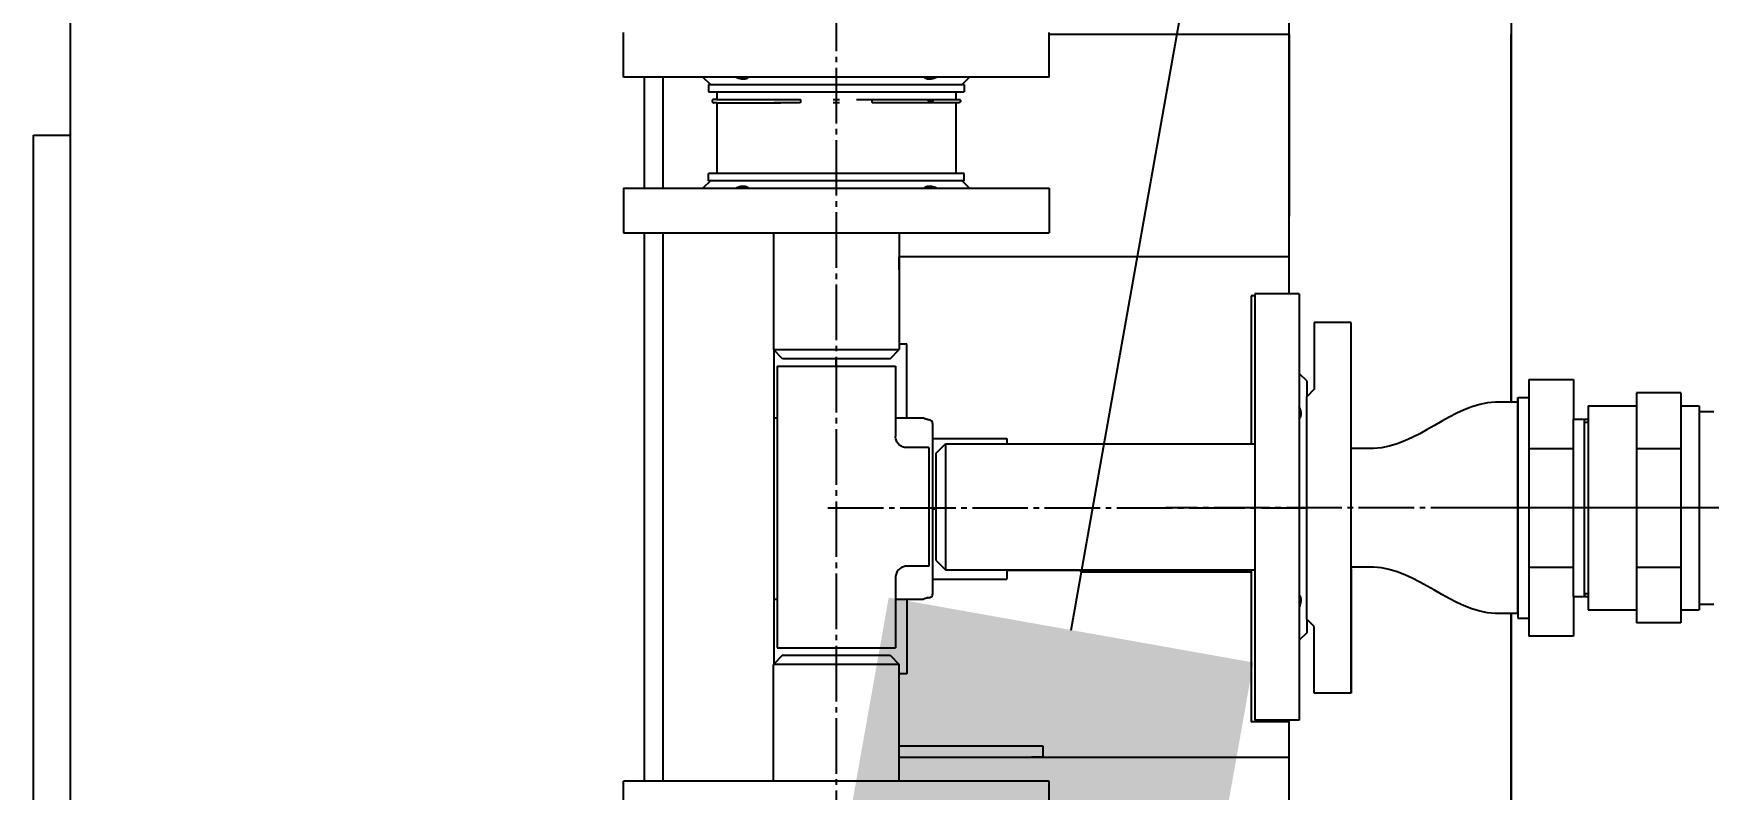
# Model space of a CAD drawing. Header units: millimetres. Extents: x 3795014 to 4300160, y 3869364 to 4016788.
# Drawn here: x 3865197.3 to 3865649.5, y 4010255 to 4010459 of the extents above; entities that cross this region are included whole.
import ezdxf
from ezdxf import colors
from ezdxf.entities.mleader import LeaderData, LeaderLine
from ezdxf.math import Vec2, Vec3

# ---------------------------------------------------------------- set-up
doc = ezdxf.new("R2010")
doc.units = ezdxf.units.MM
doc.set_wipeout_variables(frame=1)
for name, pattern in [('K5LT_AXLED', [19.5, 15, -1.5, 1.5, -1.5]), ('K5LT_BASIC', [0]), ('K5LT_THIN', [0])]:
    doc.linetypes.add(name, pattern=pattern)
doc.layers.add('выноска', color=7, linetype='Continuous', lineweight=18)
doc.layers.add('Системный слой', color=7, linetype='Continuous')
doc.styles.add('ISOCPEUR', font='isocpeur.ttf')

# ---------------------------------------------------------------- blocks, each defined once
blk = doc.blocks.new('_BoxFilled')
at = {"color": 0, "linetype": 'ByBlock', "lineweight": -2}
blk.add_line((-0.5, 0), (-1, 0), dxfattribs=at)
at = {"color": 0, "linetype": 'ByBlock', "lineweight": 20}
blk.add_solid([(-0.5, 0.5), (0.5, 0.5), (-0.5, -0.5), (0.5, -0.5)], dxfattribs=at)

msp = doc.modelspace()

# ---------------------------------------------------------------- linework, layer by layer
at = {"layer": 'Системный слой', "linetype": 'K5LT_BASIC'}
for p, q in [((3865596.3, 4010636.29), (3865596.3, 4010458.79)), ((3865536.3, 4010388.79), (3865536.3, 4010546.29)), ((3865207.3, 4010188.79), (3865207.3, 4010473.79)), ((3865356.56, 4010447.29), (3865356.56, 4010459.29)), ((3865471.56, 4010447.29), (3865471.56, 4010459.29)), ((3865536.3, 4010458.79), (3865471.56, 4010458.79)), ((3865536.3, 4010458.79), (3865536.3, 4010409.79)), ((3865596.3, 4010026.29), (3865596.3, 4010458.79)), ((3865596.3, 4010458.79), (3865596.3, 4010026.29)), ((3865454.72, 4010447.29), (3865356.56, 4010447.29)), ((3865362.3, 4010417.29), (3865362.3, 4010447.29)), ((3865362.3, 4010417.29), (3865362.3, 4010447.29)), ((3865367.3, 4010417.29), (3865367.3, 4010447.29)), ((3865380.06, 4010445.29), (3865378.06, 4010447.29)), ((3865448.06, 4010445.29), (3865450.06, 4010447.29)), ((3865471.56, 4010447.29), (3865454.72, 4010447.29)), ((3865379.56, 4010445.29), (3865448.56, 4010445.29)), ((3865379.56, 4010445.29), (3865379.56, 4010443.29)), ((3865379.56, 4010443.29), (3865448.56, 4010443.29)), ((3865381.78, 4010441.26), (3865380.98, 4010441.26)), ((3865381.11, 4010441.26), (3865380.98, 4010441.26)), ((3865381.11, 4010441.26), (3865380.99, 4010441.26)), ((3865381.78, 4010441.26), (3865399.14, 4010441.26)), ((3865381.78, 4010441.26), (3865381.78, 4010441.26)), ((3865381.82, 4010441.26), (3865381.78, 4010441.26)), ((3865381.82, 4010443.29), (3865381.82, 4010441.26)), ((3865399.14, 4010441.26), (3865399.14, 4010441.26)), ((3865399.14, 4010441.26), (3865404.28, 4010441.26)), ((3865413.2, 4010441.24), (3865414.93, 4010441.24)), ((3865419.49, 4010441.26), (3865423.85, 4010441.26)), ((3865423.85, 4010441.26), (3865428.99, 4010441.26)), ((3865428.99, 4010441.26), (3865446.35, 4010441.26)), ((3865428.99, 4010441.26), (3865428.99, 4010441.26)), ((3865446.31, 4010443.29), (3865446.31, 4010441.26)), ((3865446.35, 4010441.26), (3865447.14, 4010441.26)), ((3865446.35, 4010441.26), (3865446.35, 4010441.26)), ((3865447.02, 4010441.26), (3865447.14, 4010441.26)), ((3865447.02, 4010441.26), (3865447.14, 4010441.26)), ((3865447.14, 4010441.26), (3865447.14, 4010441.26)), ((3865448.56, 4010445.29), (3865448.56, 4010443.29)), ((3865381.76, 4010440.38), (3865380.96, 4010440.38)), ((3865380.96, 4010440.38), (3865380.96, 4010440.38)), ((3865381.76, 4010440.38), (3865399.12, 4010440.38)), ((3865381.82, 4010440.38), (3865381.82, 4010421.29)), ((3865382.47, 4010440.38), (3865382.4, 4010440.38)), ((3865399.12, 4010440.38), (3865397.3, 4010440.38)), ((3865404.29, 4010440.38), (3865399.12, 4010440.38)), ((3865414.93, 4010440.38), (3865413.2, 4010440.38)), ((3865429, 4010440.38), (3865423.84, 4010440.38)), ((3865446.37, 4010440.38), (3865429, 4010440.38)), ((3865445.66, 4010440.38), (3865437.27, 4010440.38)), ((3865446.31, 4010440.38), (3865446.31, 4010421.29)), ((3865447.17, 4010440.38), (3865446.37, 4010440.38)), ((3865197.3, 4010216.83), (3865197.3, 4010431.6)), ((3865197.3, 4010431.6), (3865207.3, 4010431.6)), ((3865380.06, 4010419.29), (3865378.06, 4010417.29)), ((3865448.56, 4010421.29), (3865379.56, 4010421.29)), ((3865379.56, 4010419.29), (3865379.56, 4010421.29)), ((3865448.56, 4010419.29), (3865379.56, 4010419.29)), ((3865448.06, 4010419.29), (3865450.06, 4010417.29)), ((3865448.56, 4010419.29), (3865448.56, 4010421.29)), ((3865356.56, 4010417.29), (3865356.56, 4010405.29)), ((3865356.56, 4010417.29), (3865454.72, 4010417.29)), ((3865454.72, 4010417.29), (3865471.56, 4010417.29)), ((3865471.56, 4010417.29), (3865471.56, 4010405.29)), ((3865356.56, 4010405.29), (3865454.72, 4010405.29)), ((3865362.3, 4010257.29), (3865362.3, 4010405.29)), ((3865362.3, 4010257.29), (3865362.3, 4010405.29)), ((3865367.3, 4010257.29), (3865367.3, 4010405.29)), ((3865397.06, 4010405.29), (3865397.06, 4010373.79)), ((3865431.06, 4010405.29), (3865431.06, 4010373.79)), ((3865454.72, 4010405.29), (3865471.56, 4010405.29)), ((3865536.3, 4010398.79), (3865431.06, 4010398.79)), ((3865431.06, 4010395.29), (3865431.06, 4010398.79)), ((3865526.06, 4010388.29), (3865526.06, 4010371.45)), ((3865527.06, 4010388.29), (3865526.06, 4010388.29)), ((3865539.06, 4010388.79), (3865527.06, 4010388.79)), ((3865527.06, 4010388.79), (3865527.06, 4010371.95)), ((3865539.06, 4010388.79), (3865539.06, 4010371.95)), ((3865399.56, 4010371.29), (3865397.06, 4010373.79)), ((3865397.06, 4010373.79), (3865431.06, 4010373.79)), ((3865397.3, 4010289.02), (3865397.3, 4010373.56)), ((3865428.56, 4010371.29), (3865431.06, 4010373.79)), ((3865431.06, 4010375.29), (3865433.06, 4010375.29)), ((3865433.06, 4010355.29), (3865433.06, 4010375.29)), ((3865398.06, 4010369.29), (3865414.06, 4010369.29)), ((3865398.06, 4010369.29), (3865398.06, 4010293.29)), ((3865428.56, 4010371.29), (3865399.56, 4010371.29)), ((3865414.06, 4010369.29), (3865414.06, 4010371.29)), ((3865414.06, 4010369.29), (3865430.06, 4010369.29)), ((3865430.06, 4010369.29), (3865430.06, 4010350.29)), ((3865526.06, 4010371.45), (3865526.06, 4010348.29)), ((3865527.06, 4010371.95), (3865527.06, 4010273.79)), ((3865539.06, 4010371.95), (3865539.06, 4010273.79)), ((3865541.06, 4010365.29), (3865539.06, 4010367.29)), ((3865541.06, 4010365.29), (3865541.06, 4010355.33)), ((3865601.06, 4010365.68), (3865613.07, 4010365.68)), ((3865601.06, 4010365.68), (3865601.06, 4010296.4)), ((3865613.07, 4010365.68), (3865613.07, 4010354.94)), ((3865601.06, 4010361.01), (3865601.06, 4010360.84)), ((3865630.06, 4010362.04), (3865630.06, 4010300.04)), ((3865642.06, 4010362.04), (3865630.06, 4010362.04)), ((3865642.06, 4010362.04), (3865642.06, 4010300.04)), ((3865397.3, 4010355.29), (3865398.06, 4010355.29)), ((3865430.06, 4010355.29), (3865436.59, 4010355.29)), ((3865436.59, 4010355.29), (3865437.2, 4010355.29)), ((3865541.06, 4010355.33), (3865541.06, 4010297.29)), ((3865617.06, 4010358.54), (3865630.06, 4010358.54)), ((3865617.06, 4010358.54), (3865617.06, 4010303.54)), ((3865642.06, 4010358.54), (3865647.06, 4010358.54)), ((3865647.06, 4010358.54), (3865647.06, 4010303.54)), ((3865647.06, 4010357.04), (3865651.02, 4010357.04)), ((3865440.06, 4010353.79), (3865440.06, 4010307.79)), ((3865613.07, 4010354.94), (3865617.06, 4010354.94)), ((3865613.07, 4010307.14), (3865613.07, 4010354.94)), ((3865616.07, 4010307.14), (3865616.07, 4010354.94)), ((3865439.06, 4010347.29), (3865433.06, 4010347.29)), ((3865439.06, 4010347.29), (3865439.06, 4010331.29)), ((3865440.06, 4010349.79), (3865460.06, 4010349.79)), ((3865441.06, 4010345.79), (3865443.56, 4010348.29)), ((3865443.56, 4010348.29), (3865443.56, 4010314.29)), ((3865443.56, 4010348.29), (3865527.06, 4010348.29)), ((3865460.06, 4010349.79), (3865460.06, 4010348.29)), ((3865601.06, 4010347.04), (3865613.06, 4010347.04)), ((3865630.06, 4010347.04), (3865642.06, 4010347.04)), ((3865441.06, 4010316.79), (3865441.06, 4010345.79)), ((3865439.06, 4010331.29), (3865439.06, 4010315.29)), ((3865440.06, 4010330.79), (3865441.06, 4010330.79)), ((3865636.07, 4010331.04), (3865636.07, 4010331.04)), ((3865439.06, 4010315.29), (3865433.06, 4010315.29)), ((3865441.06, 4010316.79), (3865443.56, 4010314.29)), ((3865601.06, 4010315.04), (3865613.06, 4010315.04)), ((3865630.06, 4010315.04), (3865642.06, 4010315.04)), ((3865430.06, 4010312.29), (3865430.06, 4010293.29)), ((3865440.06, 4010311.79), (3865460.06, 4010311.79)), ((3865443.56, 4010314.29), (3865527.06, 4010314.29)), ((3865460.06, 4010314.29), (3865460.06, 4010311.79)), ((3865480.06, 4010314.17), (3865460.06, 4010314.17)), ((3865480.06, 4010313.79), (3865480.06, 4010314.29)), ((3865480.06, 4010313.79), (3865526.06, 4010313.79)), ((3865526.06, 4010314.29), (3865526.06, 4010273.29)), ((3865398.06, 4010306.29), (3865397.3, 4010306.29)), ((3865436.59, 4010306.29), (3865430.06, 4010306.29)), ((3865433.06, 4010306.29), (3865433.06, 4010286.29)), ((3865437.2, 4010306.29), (3865436.59, 4010306.29)), ((3865613.07, 4010307.14), (3865613.07, 4010296.4)), ((3865613.07, 4010307.14), (3865617.06, 4010307.14)), ((3865601.06, 4010301.24), (3865601.06, 4010301.08)), ((3865617.06, 4010303.54), (3865630.06, 4010303.54)), ((3865642.06, 4010303.54), (3865647.06, 4010303.54)), ((3865647.06, 4010305.04), (3865651.02, 4010305.04)), ((3865541.06, 4010297.29), (3865539.06, 4010295.29)), ((3865642.06, 4010300.04), (3865630.06, 4010300.04)), ((3865398.06, 4010293.29), (3865414.06, 4010293.29)), ((3865414.06, 4010293.29), (3865430.06, 4010293.29)), ((3865414.06, 4010293.29), (3865414.06, 4010291.29)), ((3865613.07, 4010296.4), (3865601.06, 4010296.4)), ((3865399.56, 4010291.29), (3865397.06, 4010288.79)), ((3865427.07, 4010288.79), (3865397.06, 4010288.79)), ((3865397.06, 4010257.29), (3865397.06, 4010288.79)), ((3865399.56, 4010291.29), (3865425.15, 4010291.29)), ((3865425.15, 4010291.29), (3865428.56, 4010291.29)), ((3865431.06, 4010288.79), (3865427.07, 4010288.79)), ((3865428.56, 4010291.29), (3865431.06, 4010288.79)), ((3865431.06, 4010257.29), (3865431.06, 4010288.79)), ((3865433.06, 4010286.29), (3865431.06, 4010286.29)), ((3865536.3, 4010273.29), (3865526.06, 4010273.29)), ((3865539.06, 4010273.79), (3865527.06, 4010273.79)), ((3865536.3, 4010116.29), (3865536.3, 4010273.79)), ((3865431.06, 4010266.79), (3865466.8, 4010266.79)), ((3865466.8, 4010266.79), (3865469.8, 4010266.79)), ((3865469.8, 4010266.79), (3865469.8, 4010263.79)), ((3865431.06, 4010263.79), (3865466.8, 4010263.79)), ((3865431.06, 4010263.79), (3865536.3, 4010263.79)), ((3865469.8, 4010263.79), (3865466.8, 4010263.79)), ((3865356.56, 4010245.29), (3865356.56, 4010257.29)), ((3865454.72, 4010257.29), (3865356.56, 4010257.29)), ((3865471.56, 4010257.29), (3865454.72, 4010257.29)), ((3865471.56, 4010245.29), (3865471.56, 4010257.29))]:
    msp.add_line(p, q, dxfattribs=at)
at = {"layer": 'Системный слой', "linetype": 'K5LT_AXLED'}
for p, q in [((3865414.06, 4010586.29), (3865414.06, 4010026.29)), ((3865411.81, 4010331.04), (3865576.56, 4010331.04))]:
    msp.add_line(p, q, dxfattribs=at)
at = {"layer": 'Системный слой', "linetype": 'K5LT_THIN'}
for p, q in [((3865616.07, 4010354.19), (3865616.07, 4010354.94)), ((3865616.07, 4010354.19), (3865617.06, 4010354.19)), ((3865616.07, 4010307.89), (3865616.07, 4010307.14)), ((3865616.07, 4010307.89), (3865617.06, 4010307.89))]:
    msp.add_line(p, q, dxfattribs=at)
at = {"layer": 'Системный слой', "linetype": 'K5LT_BASIC'}
for centre, radius, start, end in [((3865439.06, 4010353.79), 1, 0, 84.2642), ((3865546.3, 4010331.29), 3.5, 90, 270), ((3865546.3, 4010331.29), 3.5, 270, 90), ((3865439.06, 4010307.79), 1, 275.7358, 0)]:
    msp.add_arc(centre, radius, start, end, dxfattribs=at)
for points, knots in [([(3865386.98, 4010447.29), (3865387.14, 4010447.22), (3865387.42, 4010447.1), (3865387.73, 4010447), (3865387.99, 4010446.93), (3865388.23, 4010446.87), (3865388.46, 4010446.83), (3865388.63, 4010446.81), (3865388.8, 4010446.79), (3865389, 4010446.79), (3865389.24, 4010446.8), (3865389.46, 4010446.83), (3865389.71, 4010446.9), (3865389.93, 4010446.99), (3865390.16, 4010447.12), (3865390.29, 4010447.22), (3865390.35, 4010447.29)], [0, 0, 0, 0, 2.010891, 3.419532, 3.869007, 5.182591, 6.436364, 6.893498, 7.528237, 8.756118, 9.821913, 11.043777, 12.244387, 14.03413, 15.224534, 17, 17, 17, 17]), ([(3865437.77, 4010447.29), (3865437.84, 4010447.23), (3865437.99, 4010447.11), (3865438.23, 4010446.98), (3865438.48, 4010446.88), (3865438.78, 4010446.81), (3865439.02, 4010446.79), (3865439.17, 4010446.79)], [0, 0, 0, 0, 1.6829, 3.237265, 4.604906, 5.976998, 8, 8, 8, 8]), ([(3865439.17, 4010446.79), (3865439.28, 4010446.79), (3865439.46, 4010446.8), (3865439.74, 4010446.84), (3865439.91, 4010446.87), (3865440.18, 4010446.93), (3865440.56, 4010447.05), (3865440.93, 4010447.19), (3865441.15, 4010447.29)], [0, 0, 0, 0, 1.816792, 2.587247, 3.910533, 4.181604, 6.182956, 9, 9, 9, 9]), ([(3865380.99, 4010441.26), (3865380.96, 4010441.26), (3865380.94, 4010441.26), (3865380.89, 4010441.25), (3865380.87, 4010441.25), (3865380.82, 4010441.23), (3865380.8, 4010441.22), (3865380.76, 4010441.2), (3865380.74, 4010441.19), (3865380.7, 4010441.16), (3865380.68, 4010441.14), (3865380.65, 4010441.11), (3865380.64, 4010441.09), (3865380.61, 4010441.06), (3865380.6, 4010441.04), (3865380.58, 4010441), (3865380.58, 4010440.99), (3865380.56, 4010440.95), (3865380.56, 4010440.93), (3865380.55, 4010440.89), (3865380.55, 4010440.88), (3865380.54, 4010440.84), (3865380.54, 4010440.83), (3865380.54, 4010440.82)], [11.496183, 11.496183, 11.496183, 11.496183, 12.610866, 12.610866, 13.820362, 13.820362, 15.01469, 15.01469, 16.185074, 16.185074, 17.322872, 17.322872, 18.420931, 18.420931, 19.473559, 19.473559, 20.476546, 20.476546, 21.427097, 21.427097, 22.323703, 22.323703, 23, 23, 23, 23]), ([(3865447.14, 4010441.26), (3865447.15, 4010441.26), (3865447.15, 4010441.26), (3865447.17, 4010441.26), (3865447.2, 4010441.26), (3865447.25, 4010441.25), (3865447.27, 4010441.24), (3865447.32, 4010441.23), (3865447.34, 4010441.22), (3865447.38, 4010441.19), (3865447.4, 4010441.18), (3865447.44, 4010441.15), (3865447.45, 4010441.13), (3865447.48, 4010441.1), (3865447.5, 4010441.08), (3865447.52, 4010441.05), (3865447.53, 4010441.03), (3865447.55, 4010440.99), (3865447.56, 4010440.97), (3865447.57, 4010440.94), (3865447.58, 4010440.92), (3865447.58, 4010440.88), (3865447.58, 4010440.86), (3865447.59, 4010440.84), (3865447.59, 4010440.83), (3865447.59, 4010440.82)], [11.510701, 11.510701, 11.510701, 11.510701, 11.60107, 11.60107, 12.823162, 12.823162, 14.035612, 14.035612, 15.228186, 15.228186, 16.393085, 16.393085, 17.52738, 17.52738, 18.622959, 18.622959, 19.673181, 19.673181, 20.673053, 20.673053, 21.619265, 21.619265, 22.510078, 22.510078, 22.999997, 22.999997, 22.999997, 22.999997]), ([(3865447.14, 4010441.26), (3865447.17, 4010441.26), (3865447.19, 4010441.26), (3865447.24, 4010441.25), (3865447.26, 4010441.25), (3865447.31, 4010441.23), (3865447.33, 4010441.22), (3865447.37, 4010441.2), (3865447.39, 4010441.19), (3865447.43, 4010441.16), (3865447.44, 4010441.14), (3865447.48, 4010441.11), (3865447.49, 4010441.09), (3865447.52, 4010441.06), (3865447.53, 4010441.04), (3865447.55, 4010441), (3865447.55, 4010440.99), (3865447.57, 4010440.95), (3865447.57, 4010440.93), (3865447.58, 4010440.89), (3865447.58, 4010440.88), (3865447.59, 4010440.84), (3865447.59, 4010440.83), (3865447.59, 4010440.82)], [11.500322, 11.500322, 11.500322, 11.500322, 12.610866, 12.610866, 13.820362, 13.820362, 15.01469, 15.01469, 16.185074, 16.185074, 17.322872, 17.322872, 18.420931, 18.420931, 19.473559, 19.473559, 20.476547, 20.476547, 21.427097, 21.427097, 22.323704, 22.323704, 23, 23, 23, 23]), ([(3865380.54, 4010440.82), (3865380.54, 4010440.82), (3865380.54, 4010440.82), (3865380.54, 4010440.82), (3865380.54, 4010440.82), (3865380.54, 4010440.81), (3865380.54, 4010440.81), (3865380.54, 4010440.81), (3865380.54, 4010440.81), (3865380.54, 4010440.8), (3865380.54, 4010440.8), (3865380.54, 4010440.78), (3865380.54, 4010440.78), (3865380.55, 4010440.75), (3865380.55, 4010440.74), (3865380.56, 4010440.71), (3865380.56, 4010440.69), (3865380.57, 4010440.66), (3865380.58, 4010440.64), (3865380.59, 4010440.61), (3865380.6, 4010440.6), (3865380.62, 4010440.57), (3865380.63, 4010440.55), (3865380.66, 4010440.52), (3865380.67, 4010440.51), (3865380.7, 4010440.48), (3865380.71, 4010440.47), (3865380.75, 4010440.45), (3865380.76, 4010440.43), (3865380.8, 4010440.42), (3865380.82, 4010440.41), (3865380.86, 4010440.39), (3865380.88, 4010440.39), (3865380.92, 4010440.38), (3865380.94, 4010440.38), (3865380.96, 4010440.38)], [0.000014, 0.000014, 0.000014, 0.000014, 0.004333, 0.004333, 0.060553, 0.060553, 0.121133, 0.121133, 0.242294, 0.242294, 0.484616, 0.484616, 0.96926, 0.96926, 1.870517, 1.870517, 2.817545, 2.817545, 3.809891, 3.809891, 4.846708, 4.846708, 5.926378, 5.926378, 7.046504, 7.046504, 8.203653, 8.203653, 9.393375, 9.393375, 10.610106, 10.610106, 11.847377, 11.847377, 13, 13, 13, 13]), ([(3865380.57, 4010440.67), (3865380.57, 4010440.67), (3865380.57, 4010440.67), (3865380.57, 4010440.66), (3865380.58, 4010440.64), (3865380.59, 4010440.61), (3865380.6, 4010440.59), (3865380.62, 4010440.56), (3865380.63, 4010440.55), (3865380.66, 4010440.52), (3865380.67, 4010440.5), (3865380.7, 4010440.48), (3865380.72, 4010440.46), (3865380.75, 4010440.44), (3865380.77, 4010440.43), (3865380.81, 4010440.41), (3865380.83, 4010440.4), (3865380.87, 4010440.39), (3865380.89, 4010440.39), (3865380.92, 4010440.38), (3865380.94, 4010440.38), (3865380.96, 4010440.38)], [2.841072, 2.841072, 2.841072, 2.841072, 2.841755, 2.841755, 3.849818, 3.849818, 4.905475, 4.905475, 6.006927, 6.006927, 7.151316, 7.151316, 8.33458, 8.33458, 9.551208, 9.551208, 10.794826, 10.794826, 12.057721, 12.057721, 13, 13, 13, 13]), ([(3865438.96, 4010440.82), (3865438.96, 4010440.82), (3865438.96, 4010440.82), (3865438.96, 4010440.82), (3865438.96, 4010440.82), (3865438.96, 4010440.82), (3865438.96, 4010440.82), (3865438.96, 4010440.82), (3865438.96, 4010440.82), (3865438.96, 4010440.82), (3865438.96, 4010440.83), (3865438.97, 4010440.83), (3865438.97, 4010440.83), (3865438.97, 4010440.83), (3865438.97, 4010440.83), (3865438.97, 4010440.83), (3865438.97, 4010440.83), (3865438.97, 4010440.83), (3865438.97, 4010440.83), (3865438.97, 4010440.84), (3865438.98, 4010440.84), (3865438.98, 4010440.84), (3865438.98, 4010440.84), (3865438.98, 4010440.84), (3865438.99, 4010440.84), (3865438.99, 4010440.85), (3865438.99, 4010440.85), (3865439, 4010440.85), (3865439, 4010440.85), (3865439.01, 4010440.85), (3865439.01, 4010440.85), (3865439.02, 4010440.86), (3865439.03, 4010440.86), (3865439.04, 4010440.86), (3865439.05, 4010440.86), (3865439.06, 4010440.87), (3865439.07, 4010440.87), (3865439.08, 4010440.87), (3865439.08, 4010440.87), (3865439.09, 4010440.87), (3865439.09, 4010440.87), (3865439.09, 4010440.87), (3865439.09, 4010440.87), (3865439.09, 4010440.87), (3865439.09, 4010440.87), (3865439.09, 4010440.87), (3865439.09, 4010440.87), (3865439.09, 4010440.87), (3865439.09, 4010440.87), (3865439.09, 4010440.87), (3865439.09, 4010440.87), (3865439.1, 4010440.87), (3865439.1, 4010440.87), (3865439.1, 4010440.87), (3865439.1, 4010440.87), (3865439.1, 4010440.87), (3865439.1, 4010440.87), (3865439.1, 4010440.87), (3865439.1, 4010440.87), (3865439.1, 4010440.87), (3865439.1, 4010440.87), (3865439.1, 4010440.87), (3865439.1, 4010440.87), (3865439.1, 4010440.87), (3865439.1, 4010440.87), (3865439.1, 4010440.87), (3865439.1, 4010440.87), (3865439.1, 4010440.87), (3865439.1, 4010440.87), (3865439.1, 4010440.88), (3865439.1, 4010440.88), (3865439.11, 4010440.88), (3865439.11, 4010440.88), (3865439.12, 4010440.88), (3865439.13, 4010440.88), (3865439.15, 4010440.88), (3865439.16, 4010440.88), (3865439.19, 4010440.89), (3865439.2, 4010440.89), (3865439.22, 4010440.89), (3865439.22, 4010440.89), (3865439.22, 4010440.89), (3865439.22, 4010440.89), (3865439.22, 4010440.89), (3865439.22, 4010440.89), (3865439.22, 4010440.89), (3865439.22, 4010440.89), (3865439.23, 4010440.89), (3865439.23, 4010440.89), (3865439.23, 4010440.89), (3865439.24, 4010440.89), (3865439.24, 4010440.89), (3865439.24, 4010440.89), (3865439.24, 4010440.89), (3865439.24, 4010440.89), (3865439.24, 4010440.89), (3865439.25, 4010440.89), (3865439.25, 4010440.89), (3865439.25, 4010440.89), (3865439.26, 4010440.89), (3865439.27, 4010440.9), (3865439.29, 4010440.9), (3865439.3, 4010440.9), (3865439.34, 4010440.9), (3865439.36, 4010440.9), (3865439.43, 4010440.9), (3865439.48, 4010440.91), (3865439.53, 4010440.91), (3865439.53, 4010440.91), (3865439.53, 4010440.91), (3865439.54, 4010440.91), (3865439.54, 4010440.91), (3865439.55, 4010440.91), (3865439.57, 4010440.91), (3865439.58, 4010440.9), (3865439.62, 4010440.9), (3865439.64, 4010440.9), (3865439.71, 4010440.9), (3865439.75, 4010440.9), (3865439.79, 4010440.89), (3865439.79, 4010440.89), (3865439.79, 4010440.89), (3865439.79, 4010440.89), (3865439.79, 4010440.89), (3865439.79, 4010440.89), (3865439.79, 4010440.89), (3865439.79, 4010440.89), (3865439.8, 4010440.89), (3865439.8, 4010440.89), (3865439.8, 4010440.89), (3865439.8, 4010440.89), (3865439.81, 4010440.89), (3865439.81, 4010440.89), (3865439.81, 4010440.89), (3865439.81, 4010440.89), (3865439.81, 4010440.89), (3865439.81, 4010440.89), (3865439.81, 4010440.89), (3865439.81, 4010440.89), (3865439.82, 4010440.89), (3865439.82, 4010440.89), (3865439.83, 4010440.89), (3865439.83, 4010440.89), (3865439.85, 4010440.89), (3865439.86, 4010440.89), (3865439.89, 4010440.88), (3865439.91, 4010440.88), (3865439.93, 4010440.88), (3865439.94, 4010440.88), (3865439.94, 4010440.88), (3865439.94, 4010440.88), (3865439.94, 4010440.88), (3865439.94, 4010440.88), (3865439.94, 4010440.88), (3865439.94, 4010440.88), (3865439.94, 4010440.88), (3865439.94, 4010440.88), (3865439.95, 4010440.88), (3865439.95, 4010440.88), (3865439.95, 4010440.88), (3865439.95, 4010440.88), (3865439.95, 4010440.88), (3865439.95, 4010440.88), (3865439.95, 4010440.88), (3865439.95, 4010440.88), (3865439.95, 4010440.88), (3865439.95, 4010440.88), (3865439.95, 4010440.88), (3865439.95, 4010440.88), (3865439.95, 4010440.88), (3865439.95, 4010440.88), (3865439.95, 4010440.88), (3865439.95, 4010440.88), (3865439.95, 4010440.88), (3865439.95, 4010440.88), (3865439.95, 4010440.88), (3865439.95, 4010440.88), (3865439.95, 4010440.88), (3865439.95, 4010440.88), (3865439.95, 4010440.88), (3865439.95, 4010440.88), (3865439.95, 4010440.87), (3865439.95, 4010440.87), (3865439.95, 4010440.87), (3865439.95, 4010440.87), (3865439.96, 4010440.87), (3865439.96, 4010440.87), (3865439.97, 4010440.87), (3865439.97, 4010440.87), (3865439.99, 4010440.87), (3865439.99, 4010440.87), (3865440.01, 4010440.86), (3865440.02, 4010440.86), (3865440.03, 4010440.86), (3865440.03, 4010440.85), (3865440.04, 4010440.85), (3865440.05, 4010440.85), (3865440.05, 4010440.85), (3865440.06, 4010440.85), (3865440.06, 4010440.84), (3865440.06, 4010440.84), (3865440.07, 4010440.84), (3865440.07, 4010440.84), (3865440.07, 4010440.84), (3865440.07, 4010440.84), (3865440.08, 4010440.83), (3865440.08, 4010440.83), (3865440.08, 4010440.83), (3865440.08, 4010440.83), (3865440.08, 4010440.83), (3865440.08, 4010440.83), (3865440.08, 4010440.83), (3865440.08, 4010440.82), (3865440.08, 4010440.82), (3865440.08, 4010440.82), (3865440.08, 4010440.82), (3865440.08, 4010440.82), (3865440.08, 4010440.82), (3865440.08, 4010440.82), (3865440.08, 4010440.82)], [0, 0, 0, 0, 0.003307, 0.003307, 0.00663, 0.00663, 0.010031, 0.010031, 0.013573, 0.013573, 0.017318, 0.017318, 0.021327, 0.021327, 0.025666, 0.025666, 0.030401, 0.030401, 0.035603, 0.035603, 0.04135, 0.04135, 0.047725, 0.047725, 0.054819, 0.054819, 0.062734, 0.062734, 0.07127, 0.07127, 0.080826, 0.080826, 0.091538, 0.091538, 0.103471, 0.103471, 0.116802, 0.116802, 0.121133, 0.121133, 0.121233, 0.121233, 0.121411, 0.121411, 0.121767, 0.121767, 0.12248, 0.12248, 0.123756, 0.123756, 0.124229, 0.124229, 0.124536, 0.124536, 0.124768, 0.124768, 0.124953, 0.124953, 0.125105, 0.125105, 0.125249, 0.125249, 0.125537, 0.125537, 0.126114, 0.126114, 0.127267, 0.127267, 0.129572, 0.129572, 0.134184, 0.134184, 0.143406, 0.143406, 0.161851, 0.161851, 0.198742, 0.198742, 0.234531, 0.234531, 0.234844, 0.234844, 0.235469, 0.235469, 0.236719, 0.236719, 0.239219, 0.239219, 0.244219, 0.244219, 0.249278, 0.249278, 0.25195, 0.25195, 0.254057, 0.254057, 0.25827, 0.25827, 0.266696, 0.266696, 0.283548, 0.283548, 0.317253, 0.317253, 0.384662, 0.384662, 0.50125, 0.50125, 0.505, 0.505, 0.5125, 0.5125, 0.5275, 0.5275, 0.5575, 0.5575, 0.6175, 0.6175, 0.734531, 0.734531, 0.734844, 0.734844, 0.735469, 0.735469, 0.736719, 0.736719, 0.739219, 0.739219, 0.744219, 0.744219, 0.748518, 0.748518, 0.750625, 0.750625, 0.751406, 0.751406, 0.752969, 0.752969, 0.756094, 0.756094, 0.762344, 0.762344, 0.774844, 0.774844, 0.799844, 0.799844, 0.849844, 0.849844, 0.871133, 0.871133, 0.871233, 0.871233, 0.871411, 0.871411, 0.871679, 0.871679, 0.871992, 0.871992, 0.872402, 0.872402, 0.873104, 0.873104, 0.873422, 0.873422, 0.873687, 0.873687, 0.873936, 0.873936, 0.874179, 0.874179, 0.874423, 0.874423, 0.87467, 0.87467, 0.874925, 0.874925, 0.875188, 0.875188, 0.875415, 0.875415, 0.875869, 0.875869, 0.876777, 0.876777, 0.878593, 0.878593, 0.882225, 0.882225, 0.889489, 0.889489, 0.904016, 0.904016, 0.917518, 0.917518, 0.929371, 0.929371, 0.939791, 0.939791, 0.948968, 0.948968, 0.957071, 0.957071, 0.964251, 0.964251, 0.970643, 0.970643, 0.97637, 0.97637, 0.981546, 0.981546, 0.986277, 0.986277, 0.990664, 0.990664, 0.994806, 0.994806, 0.9988, 0.9988, 1, 1, 1, 1]), ([(3865440.08, 4010440.82), (3865440.08, 4010440.82), (3865440.08, 4010440.82), (3865440.08, 4010440.82), (3865440.08, 4010440.81), (3865440.08, 4010440.81), (3865440.08, 4010440.81), (3865440.08, 4010440.81), (3865440.08, 4010440.81), (3865440.08, 4010440.81), (3865440.08, 4010440.81), (3865440.08, 4010440.81), (3865440.08, 4010440.81), (3865440.08, 4010440.81), (3865440.08, 4010440.81), (3865440.07, 4010440.8), (3865440.07, 4010440.8), (3865440.07, 4010440.8), (3865440.07, 4010440.8), (3865440.07, 4010440.8), (3865440.07, 4010440.8), (3865440.06, 4010440.8), (3865440.06, 4010440.79), (3865440.06, 4010440.79), (3865440.06, 4010440.79), (3865440.05, 4010440.79), (3865440.05, 4010440.79), (3865440.04, 4010440.79), (3865440.04, 4010440.78), (3865440.03, 4010440.78), (3865440.03, 4010440.78), (3865440.02, 4010440.78), (3865440.01, 4010440.78), (3865440, 4010440.77), (3865440, 4010440.77), (3865439.98, 4010440.77), (3865439.97, 4010440.77), (3865439.96, 4010440.76), (3865439.96, 4010440.76), (3865439.96, 4010440.76), (3865439.96, 4010440.76), (3865439.96, 4010440.76), (3865439.95, 4010440.76), (3865439.95, 4010440.76), (3865439.95, 4010440.76), (3865439.95, 4010440.76), (3865439.95, 4010440.76), (3865439.95, 4010440.76), (3865439.95, 4010440.76), (3865439.95, 4010440.76), (3865439.95, 4010440.76), (3865439.95, 4010440.76), (3865439.95, 4010440.76), (3865439.95, 4010440.76), (3865439.95, 4010440.76), (3865439.95, 4010440.76), (3865439.95, 4010440.76), (3865439.95, 4010440.76), (3865439.95, 4010440.76), (3865439.95, 4010440.76), (3865439.95, 4010440.76), (3865439.95, 4010440.76), (3865439.95, 4010440.76), (3865439.95, 4010440.76), (3865439.95, 4010440.76), (3865439.95, 4010440.76), (3865439.95, 4010440.76), (3865439.94, 4010440.76), (3865439.94, 4010440.76), (3865439.94, 4010440.76), (3865439.94, 4010440.76), (3865439.94, 4010440.76), (3865439.93, 4010440.76), (3865439.92, 4010440.76), (3865439.92, 4010440.76), (3865439.9, 4010440.75), (3865439.88, 4010440.75), (3865439.85, 4010440.75), (3865439.84, 4010440.75), (3865439.83, 4010440.74), (3865439.83, 4010440.74), (3865439.82, 4010440.74), (3865439.82, 4010440.74), (3865439.82, 4010440.74), (3865439.82, 4010440.74), (3865439.82, 4010440.74), (3865439.82, 4010440.74), (3865439.82, 4010440.74), (3865439.81, 4010440.74), (3865439.81, 4010440.74), (3865439.81, 4010440.74), (3865439.81, 4010440.74), (3865439.8, 4010440.74), (3865439.8, 4010440.74), (3865439.8, 4010440.74), (3865439.8, 4010440.74), (3865439.8, 4010440.74), (3865439.79, 4010440.74), (3865439.79, 4010440.74), (3865439.78, 4010440.74), (3865439.78, 4010440.74), (3865439.76, 4010440.74), (3865439.75, 4010440.74), (3865439.71, 4010440.74), (3865439.69, 4010440.73), (3865439.62, 4010440.73), (3865439.57, 4010440.73), (3865439.52, 4010440.73), (3865439.52, 4010440.73), (3865439.51, 4010440.73), (3865439.51, 4010440.73), (3865439.5, 4010440.73), (3865439.49, 4010440.73), (3865439.48, 4010440.73), (3865439.46, 4010440.73), (3865439.43, 4010440.73), (3865439.41, 4010440.73), (3865439.34, 4010440.73), (3865439.29, 4010440.74), (3865439.25, 4010440.74), (3865439.25, 4010440.74), (3865439.25, 4010440.74), (3865439.25, 4010440.74), (3865439.25, 4010440.74), (3865439.25, 4010440.74), (3865439.25, 4010440.74), (3865439.25, 4010440.74), (3865439.25, 4010440.74), (3865439.25, 4010440.74), (3865439.24, 4010440.74), (3865439.24, 4010440.74), (3865439.24, 4010440.74), (3865439.24, 4010440.74), (3865439.24, 4010440.74), (3865439.24, 4010440.74), (3865439.23, 4010440.74), (3865439.23, 4010440.74), (3865439.23, 4010440.74), (3865439.23, 4010440.74), (3865439.23, 4010440.74), (3865439.22, 4010440.74), (3865439.22, 4010440.74), (3865439.21, 4010440.74), (3865439.2, 4010440.75), (3865439.19, 4010440.75), (3865439.16, 4010440.75), (3865439.14, 4010440.75), (3865439.11, 4010440.76), (3865439.11, 4010440.76), (3865439.1, 4010440.76), (3865439.1, 4010440.76), (3865439.1, 4010440.76), (3865439.1, 4010440.76), (3865439.1, 4010440.76), (3865439.1, 4010440.76), (3865439.1, 4010440.76), (3865439.1, 4010440.76), (3865439.1, 4010440.76), (3865439.1, 4010440.76), (3865439.1, 4010440.76), (3865439.1, 4010440.76), (3865439.1, 4010440.76), (3865439.1, 4010440.76), (3865439.1, 4010440.76), (3865439.1, 4010440.76), (3865439.1, 4010440.76), (3865439.1, 4010440.76), (3865439.1, 4010440.76), (3865439.1, 4010440.76), (3865439.1, 4010440.76), (3865439.1, 4010440.76), (3865439.1, 4010440.76), (3865439.1, 4010440.76), (3865439.1, 4010440.76), (3865439.1, 4010440.76), (3865439.1, 4010440.76), (3865439.1, 4010440.76), (3865439.09, 4010440.76), (3865439.09, 4010440.76), (3865439.09, 4010440.76), (3865439.09, 4010440.76), (3865439.09, 4010440.76), (3865439.09, 4010440.76), (3865439.09, 4010440.76), (3865439.09, 4010440.76), (3865439.09, 4010440.76), (3865439.08, 4010440.76), (3865439.08, 4010440.76), (3865439.07, 4010440.76), (3865439.06, 4010440.77), (3865439.05, 4010440.77), (3865439.03, 4010440.77), (3865439.03, 4010440.77), (3865439.02, 4010440.78), (3865439.01, 4010440.78), (3865439, 4010440.78), (3865439, 4010440.78), (3865438.99, 4010440.79), (3865438.99, 4010440.79), (3865438.98, 4010440.79), (3865438.98, 4010440.79), (3865438.98, 4010440.79), (3865438.97, 4010440.8), (3865438.97, 4010440.8), (3865438.97, 4010440.8), (3865438.97, 4010440.8), (3865438.97, 4010440.8), (3865438.96, 4010440.8), (3865438.96, 4010440.8), (3865438.96, 4010440.81), (3865438.96, 4010440.81), (3865438.96, 4010440.81), (3865438.96, 4010440.81), (3865438.96, 4010440.81), (3865438.96, 4010440.81), (3865438.96, 4010440.82), (3865438.96, 4010440.82), (3865438.96, 4010440.82), (3865438.96, 4010440.82), (3865438.96, 4010440.82)], [0, 0, 0, 0, 0.003311, 0.003311, 0.006638, 0.006638, 0.010043, 0.010043, 0.013589, 0.013589, 0.017338, 0.017338, 0.021352, 0.021352, 0.025695, 0.025695, 0.030436, 0.030436, 0.035644, 0.035644, 0.041397, 0.041397, 0.047779, 0.047779, 0.054881, 0.054881, 0.062804, 0.062804, 0.07135, 0.07135, 0.080917, 0.080917, 0.091641, 0.091641, 0.10358, 0.10358, 0.116931, 0.116931, 0.121133, 0.121133, 0.121233, 0.121233, 0.121411, 0.121411, 0.121767, 0.121767, 0.12248, 0.12248, 0.123756, 0.123756, 0.124229, 0.124229, 0.124535, 0.124535, 0.124768, 0.124768, 0.124953, 0.124953, 0.125105, 0.125105, 0.125249, 0.125249, 0.125537, 0.125537, 0.126112, 0.126112, 0.127263, 0.127263, 0.129566, 0.129566, 0.13417, 0.13417, 0.14338, 0.14338, 0.161799, 0.161799, 0.198637, 0.198637, 0.234531, 0.234531, 0.234844, 0.234844, 0.235469, 0.235469, 0.236719, 0.236719, 0.239219, 0.239219, 0.244219, 0.244219, 0.249233, 0.249233, 0.251891, 0.251891, 0.253939, 0.253939, 0.258034, 0.258034, 0.266224, 0.266224, 0.282604, 0.282604, 0.315365, 0.315365, 0.380886, 0.380886, 0.50125, 0.50125, 0.505, 0.505, 0.5125, 0.5125, 0.5275, 0.5275, 0.5575, 0.5575, 0.6175, 0.6175, 0.734531, 0.734531, 0.734844, 0.734844, 0.735469, 0.735469, 0.736719, 0.736719, 0.739219, 0.739219, 0.744219, 0.744219, 0.748552, 0.748552, 0.750625, 0.750625, 0.751406, 0.751406, 0.752969, 0.752969, 0.756094, 0.756094, 0.762344, 0.762344, 0.774844, 0.774844, 0.799844, 0.799844, 0.849844, 0.849844, 0.871133, 0.871133, 0.871233, 0.871233, 0.871411, 0.871411, 0.871679, 0.871679, 0.871991, 0.871991, 0.8724, 0.8724, 0.8731, 0.8731, 0.873419, 0.873419, 0.873684, 0.873684, 0.873932, 0.873932, 0.874175, 0.874175, 0.874418, 0.874418, 0.874666, 0.874666, 0.87492, 0.87492, 0.875183, 0.875183, 0.875404, 0.875404, 0.875847, 0.875847, 0.876734, 0.876734, 0.878507, 0.878507, 0.882052, 0.882052, 0.889144, 0.889144, 0.903326, 0.903326, 0.916912, 0.916912, 0.928837, 0.928837, 0.939319, 0.939319, 0.94855, 0.94855, 0.956699, 0.956699, 0.963918, 0.963918, 0.970343, 0.970343, 0.976098, 0.976098, 0.981295, 0.981295, 0.986041, 0.986041, 0.990439, 0.990439, 0.994587, 0.994587, 0.998581, 0.998581, 1, 1, 1, 1]), ([(3865447.59, 4010440.82), (3865447.59, 4010440.82), (3865447.59, 4010440.82), (3865447.59, 4010440.82), (3865447.59, 4010440.82), (3865447.59, 4010440.81), (3865447.59, 4010440.81), (3865447.59, 4010440.81), (3865447.59, 4010440.81), (3865447.59, 4010440.8), (3865447.59, 4010440.8), (3865447.59, 4010440.78), (3865447.58, 4010440.78), (3865447.58, 4010440.75), (3865447.58, 4010440.74), (3865447.57, 4010440.71), (3865447.57, 4010440.69), (3865447.56, 4010440.66), (3865447.55, 4010440.64), (3865447.54, 4010440.61), (3865447.53, 4010440.59), (3865447.51, 4010440.56), (3865447.5, 4010440.55), (3865447.47, 4010440.52), (3865447.46, 4010440.5), (3865447.43, 4010440.48), (3865447.41, 4010440.46), (3865447.38, 4010440.44), (3865447.36, 4010440.43), (3865447.32, 4010440.41), (3865447.3, 4010440.4), (3865447.26, 4010440.39), (3865447.24, 4010440.39), (3865447.21, 4010440.38), (3865447.19, 4010440.38), (3865447.17, 4010440.38)], [0.00001, 0.00001, 0.00001, 0.00001, 0.004333, 0.004333, 0.060703, 0.060703, 0.121425, 0.121425, 0.242869, 0.242869, 0.485759, 0.485759, 0.971537, 0.971537, 1.882241, 1.882241, 2.841755, 2.841755, 3.849818, 3.849818, 4.905475, 4.905475, 6.006927, 6.006927, 7.151316, 7.151316, 8.33458, 8.33458, 9.551208, 9.551208, 10.794826, 10.794826, 12.057721, 12.057721, 13, 13, 13, 13]), ([(3865447.59, 4010440.82), (3865447.59, 4010440.8), (3865447.59, 4010440.79), (3865447.58, 4010440.76), (3865447.58, 4010440.74), (3865447.57, 4010440.71), (3865447.57, 4010440.7), (3865447.56, 4010440.68), (3865447.56, 4010440.68), (3865447.56, 4010440.67)], [0, 0, 0, 0, 0.86386, 0.86386, 1.759345, 1.759345, 2.700126, 2.700126, 2.839731, 2.839731, 2.839731, 2.839731]), ([(3865390.35, 4010417.29), (3865390.28, 4010417.36), (3865390.13, 4010417.48), (3865389.92, 4010417.59), (3865389.73, 4010417.67), (3865389.53, 4010417.73), (3865389.33, 4010417.77), (3865389.07, 4010417.79), (3865388.87, 4010417.79), (3865388.62, 4010417.77), (3865388.41, 4010417.75), (3865388.09, 4010417.68), (3865387.78, 4010417.6), (3865387.44, 4010417.48), (3865387.2, 4010417.39), (3865387.02, 4010417.31), (3865386.98, 4010417.29)], [0, 0, 0, 0, 2.010891, 3.419532, 4.315612, 5.598448, 6.893498, 7.528237, 9.512026, 9.821913, 11.043777, 12.244387, 14.03413, 14.927341, 16.409105, 17, 17, 17, 17]), ([(3865439.17, 4010417.79), (3865439.07, 4010417.79), (3865438.9, 4010417.78), (3865438.69, 4010417.75), (3865438.54, 4010417.71), (3865438.36, 4010417.66), (3865438.19, 4010417.59), (3865437.97, 4010417.46), (3865437.85, 4010417.36), (3865437.77, 4010417.29)], [0, 0, 0, 0, 1.73411, 2.874719, 3.948313, 4.646226, 6.537593, 7.776826, 10, 10, 10, 10]), ([(3865441.15, 4010417.29), (3865441.01, 4010417.36), (3865440.73, 4010417.47), (3865440.33, 4010417.61), (3865439.99, 4010417.7), (3865439.6, 4010417.77), (3865439.33, 4010417.79), (3865439.17, 4010417.79)], [0, 0, 0, 0, 1.6829, 3.237265, 4.604906, 5.732702, 8, 8, 8, 8]), ([(3865437.61, 4010355.2), (3865437.58, 4010355.21), (3865437.56, 4010355.22), (3865437.51, 4010355.24), (3865437.48, 4010355.25), (3865437.43, 4010355.26), (3865437.41, 4010355.27), (3865437.35, 4010355.28), (3865437.33, 4010355.28), (3865437.27, 4010355.29), (3865437.23, 4010355.29), (3865437.2, 4010355.29)], [0.000114, 0.000114, 0.000114, 0.000114, 4.2, 4.2, 8.225553, 8.225553, 11.828195, 11.828195, 16.028195, 16.028195, 20.999996, 20.999996, 20.999996, 20.999996]), ([(3865539.56, 4010356.39), (3865539.56, 4010356.51), (3865539.55, 4010356.69), (3865539.52, 4010356.96), (3865539.48, 4010357.14), (3865539.42, 4010357.4), (3865539.31, 4010357.78), (3865539.16, 4010358.16), (3865539.06, 4010358.38)], [0, 0, 0, 0, 1.816792, 2.587247, 3.910533, 4.181604, 6.182956, 9, 9, 9, 9]), ([(3865539.06, 4010355), (3865539.13, 4010355.07), (3865539.25, 4010355.21), (3865539.38, 4010355.45), (3865539.47, 4010355.7), (3865539.55, 4010356.01), (3865539.56, 4010356.24), (3865539.56, 4010356.39)], [0, 0, 0, 0, 1.6829, 3.237265, 4.604906, 5.976998, 8, 8, 8, 8]), ([(3865439.16, 4010354.79), (3865439.06, 4010354.8), (3865438.95, 4010354.81), (3865438.74, 4010354.85), (3865438.63, 4010354.87), (3865438.42, 4010354.92), (3865438.32, 4010354.94), (3865438.11, 4010355.01), (3865438.01, 4010355.04), (3865437.81, 4010355.12), (3865437.71, 4010355.16), (3865437.61, 4010355.2)], [0, 0, 0, 0, 0.2, 0.2, 0.4, 0.4, 0.6, 0.6, 0.8, 0.8, 0.9999974, 0.9999974, 0.9999974, 0.9999974]), ([(3865433.06, 4010347.29), (3865433.06, 4010347.29), (3865433.06, 4010347.29), (3865432.67, 4010347.29), (3865432.28, 4010347.37), (3865431.55, 4010347.67), (3865431.22, 4010347.89), (3865430.67, 4010348.45), (3865430.44, 4010348.78), (3865430.14, 4010349.51), (3865430.06, 4010349.9), (3865430.06, 4010350.29), (3865430.06, 4010350.29), (3865430.06, 4010350.29)], [0.0000127, 0.0000127, 0.0000127, 0.0000127, 0.0000153, 0.0000153, 0.2500077, 0.2500077, 0.5, 0.5, 0.7499923, 0.7499923, 0.9999847, 0.9999847, 0.9999873, 0.9999873, 0.9999873, 0.9999873]), ([(3865433.06, 4010315.29), (3865433.06, 4010315.29), (3865433.06, 4010315.29), (3865432.67, 4010315.29), (3865432.28, 4010315.21), (3865431.55, 4010314.91), (3865431.22, 4010314.69), (3865430.67, 4010314.13), (3865430.44, 4010313.8), (3865430.14, 4010313.08), (3865430.06, 4010312.68), (3865430.06, 4010312.29), (3865430.06, 4010312.29), (3865430.06, 4010312.29)], [0.0000127, 0.0000127, 0.0000127, 0.0000127, 0.0000153, 0.0000153, 0.2500077, 0.2500077, 0.5, 0.5, 0.7499923, 0.7499923, 0.9999847, 0.9999847, 0.9999873, 0.9999873, 0.9999873, 0.9999873]), ([(3865437.61, 4010306.38), (3865437.58, 4010306.37), (3865437.56, 4010306.36), (3865437.51, 4010306.34), (3865437.48, 4010306.33), (3865437.43, 4010306.32), (3865437.41, 4010306.31), (3865437.35, 4010306.3), (3865437.33, 4010306.3), (3865437.27, 4010306.29), (3865437.23, 4010306.29), (3865437.2, 4010306.29)], [0.000114, 0.000114, 0.000114, 0.000114, 4.2, 4.2, 8.225553, 8.225553, 11.828195, 11.828195, 16.028195, 16.028195, 20.999996, 20.999996, 20.999996, 20.999996]), ([(3865439.16, 4010306.8), (3865439.06, 4010306.79), (3865438.95, 4010306.77), (3865438.74, 4010306.74), (3865438.63, 4010306.71), (3865438.42, 4010306.67), (3865438.32, 4010306.64), (3865438.11, 4010306.57), (3865438.01, 4010306.54), (3865437.81, 4010306.46), (3865437.71, 4010306.42), (3865437.61, 4010306.38)], [0, 0, 0, 0, 0.2, 0.2, 0.4, 0.4, 0.6, 0.6, 0.8, 0.8, 0.9999974, 0.9999974, 0.9999974, 0.9999974]), ([(3865539.06, 4010304.2), (3865539.14, 4010304.37), (3865539.25, 4010304.65), (3865539.36, 4010304.96), (3865539.43, 4010305.21), (3865539.49, 4010305.45), (3865539.53, 4010305.68), (3865539.55, 4010305.86), (3865539.56, 4010306.03), (3865539.57, 4010306.23), (3865539.55, 4010306.47), (3865539.52, 4010306.69), (3865539.46, 4010306.94), (3865539.36, 4010307.16), (3865539.23, 4010307.39), (3865539.13, 4010307.51), (3865539.06, 4010307.58)], [0, 0, 0, 0, 2.01089, 3.419531, 3.869006, 5.182588, 6.436358, 6.893491, 7.528226, 8.756098, 9.82188, 11.043726, 12.244324, 14.034066, 15.224488, 17, 17, 17, 17])]:
    msp.add_open_spline(points, degree=3, knots=knots, dxfattribs=at)
for points, weights in [([(3865404.28, 4010441.26), (3865404.35, 4010441.26), (3865404.38, 4010441.04), (3865404.38, 4010440.82)], [0.5, 0.499999999995, 0.666666666662, 1]), ([(3865423.75, 4010440.82), (3865423.75, 4010441.04), (3865423.78, 4010441.26), (3865423.85, 4010441.26)], [1, 0.666666666752, 0.500000000085, 0.5]), ([(3865404.38, 4010440.82), (3865404.38, 4010440.61), (3865404.35, 4010440.39), (3865404.29, 4010440.38)], [1, 0.677108858126, 0.510605750503, 0.500490677131]), ([(3865423.84, 4010440.38), (3865423.78, 4010440.39), (3865423.75, 4010440.61), (3865423.75, 4010440.82)], [0.500490677131, 0.510605750503, 0.677108858126, 1])]:
    msp.add_rational_spline(points, weights, degree=3, dxfattribs=at)

# ---------------------------------------------------------------- next in the draw order: wipeouts: each hides what was drawn before it
msp.add_wipeout([(3865553.06, 4010281.04), (3865553.06, 4010381.04), (3865553.06, 4010381.04), (3865543.06, 4010381.04), (3865543.06, 4010381.04), (3865543.06, 4010363.04), (3865543.06, 4010363.04), (3865541.06, 4010361.04), (3865541.06, 4010361.04), (3865541.06, 4010301.04), (3865541.06, 4010301.04), (3865543.06, 4010299.04), (3865543.06, 4010299.04), (3865543.06, 4010281.04), (3865543.06, 4010281.04)]).dxf.layer = 'Системный слой'

# ---------------------------------------------------------------- next in the draw order: linework, layer by layer
for p, q in [((3865553.06, 4010381.04), (3865543.06, 4010381.04)), ((3865543.06, 4010381.04), (3865543.06, 4010363.04)), ((3865553.06, 4010281.04), (3865553.06, 4010381.04)), ((3865543.06, 4010363.04), (3865541.06, 4010361.04)), ((3865541.06, 4010301.04), (3865541.06, 4010361.04)), ((3865553.06, 4010314.54), (3865553.06, 4010281.04)), ((3865543.06, 4010299.04), (3865541.06, 4010301.04)), ((3865543.06, 4010281.04), (3865543.06, 4010299.04)), ((3865553.06, 4010281.04), (3865543.06, 4010281.04))]:
    msp.add_line(p, q, dxfattribs=at)

# ---------------------------------------------------------------- next in the draw order: wipeouts: each hides what was drawn before it
msp.add_wipeout([(3865598.06, 4010302.54), (3865598.06, 4010359.54), (3865598.06, 4010359.54), (3865595.06, 4010359.54), (3865595.06, 4010359.54), (3865592.06, 4010359.54), (3865592.06, 4010359.54), (3865586.9, 4010358.69), (3865586.9, 4010358.69), (3865580.97, 4010356.26), (3865580.97, 4010356.26), (3865573.47, 4010352.1), (3865573.47, 4010352.1), (3865564.34, 4010347.93), (3865564.34, 4010347.93), (3865559.06, 4010347.04), (3865559.06, 4010347.04), (3865556.06, 4010347.04), (3865556.06, 4010347.04), (3865553.06, 4010347.04), (3865553.06, 4010347.04), (3865553.06, 4010315.04), (3865553.06, 4010315.04), (3865556.06, 4010315.04), (3865556.06, 4010315.04), (3865559.06, 4010315.04), (3865559.06, 4010315.04), (3865564.23, 4010314.19), (3865564.23, 4010314.19), (3865570.16, 4010311.76), (3865570.16, 4010311.76), (3865577.66, 4010307.6), (3865577.66, 4010307.6), (3865586.79, 4010303.43), (3865586.79, 4010303.43), (3865592.06, 4010302.54), (3865592.06, 4010302.54), (3865595.06, 4010302.54), (3865595.06, 4010302.54)]).dxf.layer = 'Системный слой'

# ---------------------------------------------------------------- next in the draw order: linework, layer by layer
at = {"layer": 'Системный слой', "linetype": 'K5LT_THIN'}
for p, q in [((3865598.06, 4010359.84), (3865598.06, 4010360.84)), ((3865598.06, 4010302.24), (3865598.06, 4010301.24))]:
    msp.add_line(p, q, dxfattribs=at)
at = {"layer": 'Системный слой', "linetype": 'K5LT_BASIC'}
for p, q in [((3865598.06, 4010360.84), (3865601.06, 4010360.84)), ((3865598.06, 4010360.84), (3865598.06, 4010301.24)), ((3865598.06, 4010302.54), (3865598.06, 4010359.54)), ((3865553.06, 4010315.04), (3865553.06, 4010347.04)), ((3865598.06, 4010301.24), (3865601.06, 4010301.24))]:
    msp.add_line(p, q, dxfattribs=at)
at = {"layer": 'Системный слой', "linetype": 'K5LT_AXLED'}
for p, q in [((3865648.06, 4010331.04), (3865503.06, 4010331.04)), ((3865701.06, 4010331.04), (3865588.06, 4010331.04))]:
    msp.add_line(p, q, dxfattribs=at)
at = {"layer": 'Системный слой', "linetype": 'K5LT_BASIC'}
for points in [[(3865598.06, 4010359.54), (3865597.06, 4010359.54), (3865596.06, 4010359.54), (3865595.06, 4010359.54), (3865594.06, 4010359.54), (3865593.06, 4010359.57), (3865592.06, 4010359.54), (3865580.36, 4010359.21), (3865570.77, 4010347.37), (3865559.06, 4010347.04), (3865558.07, 4010347.01), (3865557.06, 4010347.04), (3865556.06, 4010347.04), (3865555.06, 4010347.04), (3865554.06, 4010347.04), (3865553.06, 4010347.04)], [(3865598.06, 4010302.54), (3865597.06, 4010302.54), (3865596.06, 4010302.54), (3865595.06, 4010302.54), (3865594.06, 4010302.54), (3865593.06, 4010302.51), (3865592.06, 4010302.54), (3865580.36, 4010302.87), (3865570.77, 4010314.71), (3865559.06, 4010315.04), (3865558.07, 4010315.07), (3865557.06, 4010315.04), (3865556.06, 4010315.04), (3865555.06, 4010315.04), (3865554.06, 4010315.04), (3865553.06, 4010315.04)]]:
    msp.add_open_spline(points, degree=3, knots=[0, 0, 0, 0, 1, 1, 1, 2, 2, 2, 3, 3, 3, 4, 4, 4, 5, 5, 5, 5], dxfattribs=at)

# ---------------------------------------------------------------- next in the draw order: leaders
at = {"layer": 'выноска', "lineweight": 20, "ltscale": 100}
ml = msp.add_multileader_mtext('Standard', dxfattribs=at)
ml.set_content('4', color=256, style='ISOCPEUR')
ml.set_leader_properties()
ml.set_arrow_properties(name='BOXFILLED')
ml.build(insert=Vec2(0, 0))
ml.multileader.update_dxf_attribs({"text_left_attachment_type": 6, "text_right_attachment_type": 6, "dogleg_length": 0.36, "arrow_head_size": 100, "scale": 50})
ctx = ml.context
ctx.base_point, ctx.scale, ctx.char_height, ctx.arrow_head_size, ctx.landing_gap_size, ctx.plane_origin = Vec3(3865692.61, 4011406.52), 50, 125, 100, 4.5, Vec3(3865736.07, 4010915.86)
ctx.left_attachment, ctx.right_attachment = 6, 6
notes = []
notes.append((ctx, [(1, (1, 1, 0), (3865674.61, 4011406.52), (1, 0), 18, [(0, [(3865468.68, 4010248.84)], 0, [])])]))
ctx.mtext.insert, ctx.mtext.flow_direction = Vec3(3865697.11, 4011556.52), 5
for ctx, leaders in notes:
    for number, flags, end, landing, length, lines in leaders:
        leader = LeaderData()
        leader.index, (leader.has_last_leader_line, leader.has_dogleg_vector, leader.attachment_direction) = number, flags
        leader.last_leader_point, leader.dogleg_vector, leader.dogleg_length = Vec3(end), Vec3(landing), length
        for number, points, colour, breaks in lines:
            line = LeaderLine()
            line.index, line.vertices, line.color, line.breaks = number, Vec3.list(points), colors.encode_raw_color(colour), breaks
            leader.lines.append(line)
        ctx.leaders.append(leader)

doc.saveas('drawing.dxf')
